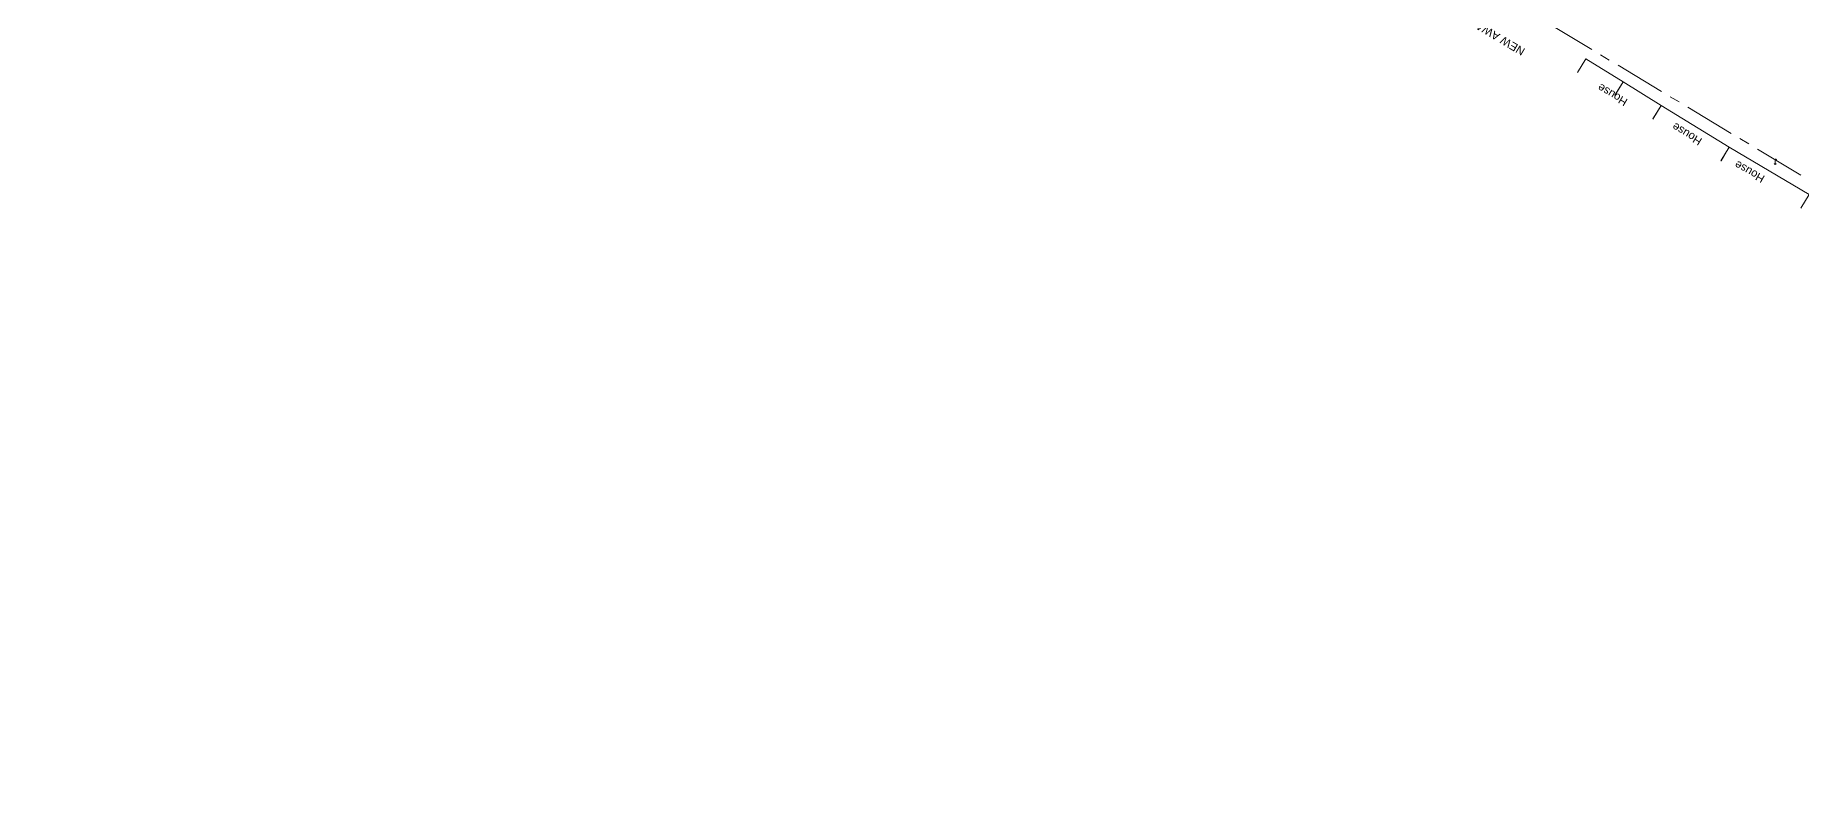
# Model space of a CAD drawing. Header units: metres. Extents: x -1651858 to 619161, y 795717 to 3398838.
# Drawn here: x 616674 to 617226, y 3397642 to 3397879 of the extents above; entities that cross this region are included whole.
import ezdxf
from ezdxf.enums import TextEntityAlignment as Align

# ---------------------------------------------------------------- set-up
doc = ezdxf.new("R2010")
doc.units = ezdxf.units.M
doc.header["$MEASUREMENT"] = 0
doc.linetypes.add('CENTER', pattern=[50.8, 31.75, -6.35, 6.35, -6.35])
for name, color, linetype, lineweight in [('Existing Railway Boundary', 7, 'CENTER', 0), ('Lamp_Post', 7, 'Continuous', 0), ('Residential Building Pucca', 251, 'Continuous', 0), ('Residential Building Semipucca', 251, 'Continuous', 0), ('Text', 251, 'Continuous', 0), ('Village Name', 7, 'Continuous', 0)]:
    doc.layers.add(name, color=color, linetype=linetype, lineweight=lineweight)
doc.styles.add('Text', font='arial.ttf', dxfattribs={"height": 2})
doc.styles.add('Vill txt', font='arial.ttf', dxfattribs={"height": 3})

# ---------------------------------------------------------------- blocks, each defined once
blk = doc.blocks.new('LP')
at = {"flags": 128}
for points in [[(0, 0), (0, 1.5)], [(0.25, 1.35), (0.44, 1.35)]]:
    blk.add_lwpolyline(points, dxfattribs=at)
for centre, radius, start, end in [((0.07, 0.99), 0.519, 57.6425, 97.3165), ((0.34, 1.33), 0.094, 11.7012, 168.0476)]:
    blk.add_arc(centre, radius, start, end)
at = {"extrusion": (0, 0, -1)}
blk.add_ellipse((0, 0.01), major_axis=(0.308, 0), ratio=0.400495, dxfattribs=at)
blk.add_ellipse((0.35, 1.36), major_axis=(0.0017, 0.0438), ratio=0.461056, start_param=1.74022, end_param=4.575836)

msp = doc.modelspace()

# ---------------------------------------------------------------- linework, layer by layer
at = {"layer": 'Existing Railway Boundary', "ltscale": 0.5, "flags": 128}
msp.add_lwpolyline([(616399.5239, 3398417.9398), (616425.3907, 3398402.5076), (616509.9798, 3398351.783), (616572.0399, 3398316.262), (616725.4109, 3398224.706), (616767.6266, 3398198.7273), (616867.378, 3398137.2232), (616984.5284, 3398067.2104), (617003.9369, 3398055.2526), (616965.6078, 3397991.5567), (617379.0353, 3397743.0645), (617414.7202, 3397803.4655), (617486.1906, 3397759.9433), (617530.1647, 3397734.0288), (617679.3508, 3397642.385)], dxfattribs=at)
at = {"layer": 'Residential Building Pucca', "flags": 128}
for points in [[(617155.8452, 3397867.3006), (617158.4458, 3397871.5694), (617170.1323, 3397864.4497), (617167.5318, 3397860.181)], [(617167.4889, 3397860.2074), (617170.1323, 3397864.4497), (617182.0005, 3397857.0546), (617179.3571, 3397852.8122)], [(617179.3785, 3397852.7989), (617182.0005, 3397857.0546), (617203.249, 3397843.9629), (617200.627, 3397839.7073)]]:
    msp.add_lwpolyline(points, dxfattribs=at)
at = {"layer": 'Residential Building Semipucca', "flags": 128}
msp.add_lwpolyline([(617200.7112, 3397839.6565), (617203.249, 3397843.9629), (617228.2235, 3397829.2457), (617225.6857, 3397824.9392)], dxfattribs=at)

# ---------------------------------------------------------------- block references
at = {"layer": 'Lamp_Post'}
msp.add_blockref('LP', (617217.5959, 3397838.7369), dxfattribs=at)

# ---------------------------------------------------------------- texts
at = {"layer": 'Text', "style": 'Text'}
for rotation, p in [(149.26644, (617166.7802, 3397860.3347)), (148.717248, (617190.0489, 3397848.0787)), (150.390541, (617209.5994, 3397836.3035))]:
    msp.add_text('House', height=2.5, rotation=rotation, dxfattribs=at).set_placement(p, align=Align.MIDDLE_CENTER)
at = {"layer": 'Village Name', "style": 'Vill txt'}
msp.add_text('  NEW AWADI COLONY', height=2.5, rotation=149.166421, dxfattribs=at).set_placement((617141.3655, 3397873.6243))

doc.saveas('drawing.dxf')
